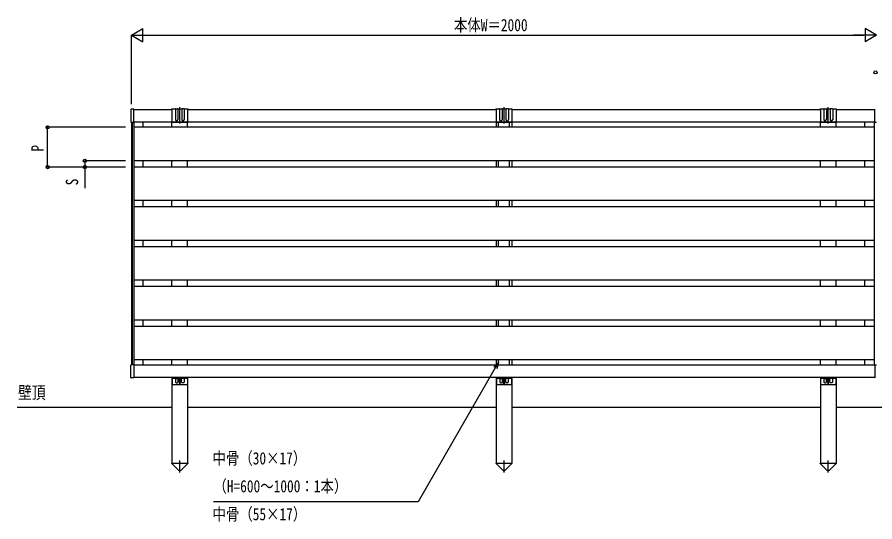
# Model space of a CAD drawing. Units: millimetres, scale not verified. Extents: x -4205 to 4205, y -2970 to 2970.
# Drawn here: x -1673 to 630, y -194 to 1163 of the extents above; entities that cross this region are included whole.
import ezdxf
from ezdxf.enums import TextEntityAlignment as Align

# ---------------------------------------------------------------- set-up
doc = ezdxf.new("R2010")
doc.units = ezdxf.units.MM
doc.header["$LTSCALE"] = 16
for name, color, linetype in [('0-2_USER1', 3, 'Continuous'), ('0-4_YKK_A1', 4, 'Continuous'), ('0-5_YKK_D', 6, 'Continuous')]:
    doc.layers.add(name, color=color, linetype=linetype)
doc.styles.add('ＭＳ ゴシック', font='')
doc.styles.get('ＭＳ ゴシック').set_extended_font_data('MS Gothic')

msp = doc.modelspace()

# ---------------------------------------------------------------- linework, layer by layer
at = {"layer": '0-4_YKK_A1'}
for p, q in [((-1367.48, 913.99), (-1367.48, 881.35)), ((-1359.8, 915.4), (-1366.54, 914.99)), ((-1359.48, 914.22), (-1256.98, 914.22)), ((-1247.98, 915.72), (-1256.98, 915.72)), ((-1256.98, 915.72), (-1256.98, 882.71)), ((-1247.98, 915.72), (-1247.98, 887.71)), ((-1246.98, 916.72), (-1241.98, 916.72)), ((-1230.98, 915.72), (-1240.98, 915.72)), ((-1240.98, 915.72), (-1240.98, 887.71)), ((-1235.98, 876.64), (-1235.98, 920.42)), ((-1230.98, 915.72), (-1230.98, 887.71)), ((-1224.98, 916.72), (-1229.98, 916.72)), ((-1214.98, 915.72), (-1223.98, 915.72)), ((-1223.98, 915.72), (-1223.98, 887.71)), ((-1214.98, 915.72), (-1214.98, 882.71)), ((-1214.98, 914.22), (-386.48, 914.22)), ((-377.48, 915.72), (-386.48, 915.72)), ((-386.48, 915.72), (-386.48, 882.71)), ((-377.48, 915.72), (-377.48, 887.71)), ((-376.48, 916.72), (-371.48, 916.72)), ((-360.48, 915.72), (-370.48, 915.72)), ((-370.48, 915.72), (-370.48, 887.71)), ((-365.48, 876.64), (-365.48, 920.42)), ((-360.48, 915.72), (-360.48, 887.71)), ((-354.48, 916.72), (-359.48, 916.72)), ((-344.48, 915.72), (-353.48, 915.72)), ((-353.48, 915.72), (-353.48, 887.71)), ((-344.48, 915.72), (-344.48, 882.71)), ((-344.48, 914.22), (484.02, 914.22)), ((493.02, 915.72), (484.02, 915.72)), ((484.02, 915.72), (484.02, 882.71)), ((493.02, 915.72), (493.02, 887.71)), ((494.02, 916.72), (499.02, 916.72)), ((510.02, 915.72), (500.02, 915.72)), ((500.02, 915.72), (500.02, 887.71)), ((505.02, 876.64), (505.02, 920.42)), ((510.02, 915.72), (510.02, 887.71)), ((516.02, 916.72), (511.02, 916.72)), ((526.02, 915.72), (517.02, 915.72)), ((517.02, 915.72), (517.02, 887.71)), ((526.02, 915.72), (526.02, 882.71)), ((526.02, 914.22), (630.02, 914.22)), ((630.02, 914.16), (630.02, 914.95)), ((630.02, 880.92), (630.02, 914.16)), ((-1359.8, 879.94), (-1366.54, 880.35)), ((-1365.98, 879.72), (-1358.98, 879.72)), ((-1365.98, 879.72), (-1365.98, 228.72)), ((-1363.98, 879.72), (-1363.98, 228.72)), ((630.02, 880.22), (-1359.48, 880.22)), ((-1333.98, 866.72), (-1333.98, 880.22)), ((-1256.98, 866.72), (-1256.98, 880.22)), ((-1254.98, 880.71), (-1236.69, 880.71)), ((-1235.27, 880.71), (-1216.98, 880.71)), ((-1214.98, 866.72), (-1214.98, 880.22)), ((-386.48, 880.22), (-386.48, 866.72)), ((-384.48, 880.71), (-366.19, 880.71)), ((-380.48, 866.72), (-380.48, 880.22)), ((-364.77, 880.71), (-346.48, 880.71)), ((-350.48, 866.72), (-350.48, 880.22)), ((-344.48, 880.22), (-344.48, 866.72)), ((484.02, 866.72), (484.02, 880.22)), ((486.02, 880.71), (504.31, 880.71)), ((505.73, 880.71), (524.02, 880.71)), ((526.02, 866.72), (526.02, 880.22)), ((603.02, 866.72), (603.02, 880.22)), ((635.02, 879.72), (628.02, 879.72)), ((630.02, 880.12), (630.02, 880.92)), ((628.02, 866.72), (-1358.98, 866.72)), ((-1358.98, 866.72), (-1358.98, 776.72)), ((628.02, 776.72), (-1358.98, 776.72)), ((-1333.98, 759.72), (-1333.98, 776.72)), ((-1256.98, 759.72), (-1256.98, 776.72)), ((-1214.98, 759.72), (-1214.98, 776.72)), ((-386.48, 776.72), (-386.48, 759.72)), ((-380.48, 759.72), (-380.48, 776.72)), ((-350.48, 759.72), (-350.48, 776.72)), ((-344.48, 776.72), (-344.48, 759.72)), ((484.02, 759.72), (484.02, 776.72)), ((526.02, 759.72), (526.02, 776.72)), ((603.02, 759.72), (603.02, 776.72)), ((628.02, 759.72), (-1358.98, 759.72)), ((-1358.98, 759.72), (-1358.98, 669.72)), ((628.02, 669.72), (-1358.98, 669.72)), ((-1333.98, 652.72), (-1333.98, 669.72)), ((-1256.98, 652.72), (-1256.98, 669.72)), ((-1214.98, 652.72), (-1214.98, 669.72)), ((-386.48, 669.72), (-386.48, 652.72)), ((-380.48, 652.72), (-380.48, 669.72)), ((-350.48, 652.72), (-350.48, 669.72)), ((-344.48, 669.72), (-344.48, 652.72)), ((484.02, 652.72), (484.02, 669.72)), ((526.02, 652.72), (526.02, 669.72)), ((603.02, 652.72), (603.02, 669.72)), ((628.02, 652.72), (-1358.98, 652.72)), ((628.02, 562.72), (-1358.98, 562.72)), ((-1333.98, 545.72), (-1333.98, 562.72)), ((-1256.98, 545.72), (-1256.98, 562.72)), ((-1214.98, 545.72), (-1214.98, 562.72)), ((-386.48, 562.72), (-386.48, 545.72)), ((-380.48, 545.72), (-380.48, 562.72)), ((-350.48, 545.72), (-350.48, 562.72)), ((-344.48, 562.72), (-344.48, 545.72)), ((484.02, 545.72), (484.02, 562.72)), ((526.02, 545.72), (526.02, 562.72)), ((603.02, 545.72), (603.02, 562.72)), ((628.02, 545.72), (-1358.98, 545.72)), ((628.02, 455.72), (-1358.98, 455.72)), ((628.02, 438.72), (-1358.98, 438.72)), ((-1333.98, 438.72), (-1333.98, 455.72)), ((-1256.98, 438.72), (-1256.98, 455.72)), ((-1214.98, 438.72), (-1214.98, 455.72)), ((-386.48, 455.72), (-386.48, 438.72)), ((-380.48, 438.72), (-380.48, 455.72)), ((-350.48, 438.72), (-350.48, 455.72)), ((-344.48, 455.72), (-344.48, 438.72)), ((484.02, 438.72), (484.02, 455.72)), ((526.02, 438.72), (526.02, 455.72)), ((603.02, 438.72), (603.02, 455.72)), ((628.02, 348.72), (-1358.98, 348.72)), ((-1333.98, 331.72), (-1333.98, 348.72)), ((-1256.98, 331.72), (-1256.98, 348.72)), ((-1214.98, 331.72), (-1214.98, 348.72)), ((-386.48, 348.72), (-386.48, 331.72)), ((-380.48, 331.72), (-380.48, 348.72)), ((-350.48, 331.72), (-350.48, 348.72)), ((-344.48, 348.72), (-344.48, 331.72)), ((484.02, 331.72), (484.02, 348.72)), ((526.02, 331.72), (526.02, 348.72)), ((603.02, 331.72), (603.02, 348.72)), ((628.02, 331.72), (-1358.98, 331.72)), ((628.02, 241.72), (-1358.98, 241.72)), ((-1333.98, 228.22), (-1333.98, 241.72)), ((-1256.98, 228.22), (-1256.98, 241.72)), ((-1214.98, 228.22), (-1214.98, 241.72)), ((-386.48, 241.72), (-386.48, 228.22)), ((-380.48, 228.22), (-380.48, 241.72)), ((-350.48, 228.22), (-350.48, 241.72)), ((-344.48, 241.72), (-344.48, 228.22)), ((484.02, 228.22), (484.02, 241.72)), ((526.02, 228.22), (526.02, 241.72)), ((603.02, 228.22), (603.02, 241.72)), ((-1367.48, 194.45), (-1367.48, 227.09)), ((-1359.8, 228.5), (-1366.54, 228.09)), ((-1359.48, 228.22), (630.02, 228.22)), ((630.02, 228.32), (630.02, 227.52)), ((630.02, 227.52), (630.02, 194.28)), ((-1359.8, 193.04), (-1366.54, 193.45)), ((630.02, 194.22), (-1359.48, 194.22)), ((-1256.98, 194.22), (-1256.98, -35.78)), ((-1256.48, 194.22), (-1256.48, 188.18)), ((-1256.48, 192.72), (-1247.48, 192.72)), ((-1256.48, 187.26), (-1256.48, 177.22)), ((-1247.48, 194.22), (-1247.48, 182.22)), ((-1246.48, 191.72), (-1241.48, 191.72)), ((-1240.53, 186.22), (-1231.43, 186.22)), ((-1240.48, 182.22), (-1240.48, 194.22)), ((-1240.48, 192.72), (-1231.48, 192.72)), ((-1238.06, 186.57), (-1238.06, 185.87)), ((-1238.06, 186.57), (-1236.83, 186.57)), ((-1238.06, 185.87), (-1236.83, 185.87)), ((-1236.33, 188.3), (-1235.63, 188.3)), ((-1236.33, 188.3), (-1236.33, 187.07)), ((-1236.33, 185.37), (-1236.33, 184.15)), ((-1235.98, 181.67), (-1235.98, 190.77)), ((-1235.63, 188.3), (-1235.63, 187.07)), ((-1235.63, 185.37), (-1235.63, 184.15)), ((-1235.13, 186.57), (-1233.91, 186.57)), ((-1235.13, 185.87), (-1233.91, 185.87)), ((-1233.91, 186.57), (-1233.91, 185.87)), ((-1231.48, 182.22), (-1231.48, 194.22)), ((-1225.48, 191.72), (-1230.48, 191.72)), ((-1224.48, 194.22), (-1224.48, 182.22)), ((-1224.48, 192.72), (-1215.48, 192.72)), ((-1215.48, 194.22), (-1215.48, 188.18)), ((-1215.48, 187.26), (-1215.48, 177.22)), ((-1214.98, 194.22), (-1214.98, -35.78)), ((-386.48, 194.22), (-386.48, -35.78)), ((-385.98, 194.22), (-385.98, 188.18)), ((-385.98, 192.72), (-376.98, 192.72)), ((-385.98, 187.26), (-385.98, 177.22)), ((-376.98, 194.22), (-376.98, 182.22)), ((-375.98, 191.72), (-370.98, 191.72)), ((-370.03, 186.22), (-360.93, 186.22)), ((-369.98, 182.22), (-369.98, 194.22)), ((-369.98, 192.72), (-360.98, 192.72)), ((-367.56, 186.57), (-367.56, 185.87)), ((-367.56, 186.57), (-366.33, 186.57)), ((-367.56, 185.87), (-366.33, 185.87)), ((-365.83, 188.3), (-365.13, 188.3)), ((-365.83, 188.3), (-365.83, 187.07)), ((-365.83, 185.37), (-365.83, 184.15)), ((-365.48, 181.67), (-365.48, 190.77)), ((-365.13, 188.3), (-365.13, 187.07)), ((-365.13, 185.37), (-365.13, 184.15)), ((-364.63, 186.57), (-363.41, 186.57)), ((-364.63, 185.87), (-363.41, 185.87)), ((-363.41, 186.57), (-363.41, 185.87)), ((-360.98, 182.22), (-360.98, 194.22)), ((-354.98, 191.72), (-359.98, 191.72)), ((-353.98, 194.22), (-353.98, 182.22)), ((-353.98, 192.72), (-344.98, 192.72)), ((-344.98, 194.22), (-344.98, 188.18)), ((-344.98, 187.26), (-344.98, 177.22)), ((-344.48, 194.22), (-344.48, -35.78)), ((484.02, 194.22), (484.02, -35.78)), ((484.52, 194.22), (484.52, 188.18)), ((484.52, 192.72), (493.52, 192.72)), ((484.52, 187.26), (484.52, 177.22)), ((493.52, 194.22), (493.52, 182.22)), ((494.52, 191.72), (499.52, 191.72)), ((500.47, 186.22), (509.57, 186.22)), ((500.52, 182.22), (500.52, 194.22)), ((500.52, 192.72), (509.52, 192.72)), ((502.94, 186.57), (502.94, 185.87)), ((502.94, 186.57), (504.17, 186.57)), ((502.94, 185.87), (504.17, 185.87)), ((504.67, 188.3), (505.37, 188.3)), ((504.67, 188.3), (504.67, 187.07)), ((504.67, 185.37), (504.67, 184.15)), ((505.02, 181.67), (505.02, 190.77)), ((505.37, 188.3), (505.37, 187.07)), ((505.37, 185.37), (505.37, 184.15)), ((505.87, 186.57), (507.09, 186.57)), ((505.87, 185.87), (507.09, 185.87)), ((507.09, 186.57), (507.09, 185.87)), ((509.52, 182.22), (509.52, 194.22)), ((515.52, 191.72), (510.52, 191.72)), ((516.52, 194.22), (516.52, 182.22)), ((516.52, 192.72), (525.52, 192.72)), ((525.52, 194.22), (525.52, 188.18)), ((525.52, 187.26), (525.52, 177.22)), ((526.02, 194.22), (526.02, -35.78)), ((630.02, 194.28), (630.02, 193.49)), ((-1254.48, 175.22), (-1217.48, 175.22)), ((-1245.48, 180.22), (-1242.48, 180.22)), ((-1236.33, 184.15), (-1235.63, 184.15)), ((-1226.48, 180.22), (-1229.48, 180.22)), ((-383.98, 175.22), (-346.98, 175.22)), ((-374.98, 180.22), (-371.98, 180.22)), ((-365.83, 184.15), (-365.13, 184.15)), ((-355.98, 180.22), (-358.98, 180.22)), ((486.52, 175.22), (523.52, 175.22)), ((495.52, 180.22), (498.52, 180.22)), ((504.67, 184.15), (505.37, 184.15)), ((514.52, 180.22), (511.52, 180.22)), ((-1256.98, 113.73), (-1672.7, 113.73)), ((-1256.98, 113.73), (-1672.7, 113.73)), ((-386.48, 113.73), (-1214.98, 113.73)), ((484.02, 113.73), (-344.48, 113.73)), ((526.02, 114.22), (1484.02, 114.22)), ((-1257.18, -36.78), (-1257.18, -35.78)), ((-1257.18, -35.78), (-1214.78, -35.78)), ((-1257.18, -36.78), (-1239.5, -54.33)), ((-1235.98, -61.29), (-1235.98, -28.81)), ((-1214.78, -36.78), (-1232.46, -54.33)), ((-1214.78, -35.78), (-1214.78, -36.78)), ((-386.68, -36.78), (-386.68, -35.78)), ((-386.68, -35.78), (-344.28, -35.78)), ((-386.68, -36.78), (-369, -54.33)), ((-365.48, -61.29), (-365.48, -28.81)), ((-344.28, -36.78), (-361.96, -54.33)), ((-344.28, -35.78), (-344.28, -36.78)), ((483.82, -36.78), (483.82, -35.78)), ((483.82, -35.78), (526.22, -35.78)), ((483.82, -36.78), (501.5, -54.33)), ((505.02, -61.29), (505.02, -28.81)), ((526.22, -36.78), (508.54, -54.33)), ((526.22, -35.78), (526.22, -36.78))]:
    msp.add_line(p, q, dxfattribs=at)
for points in [[(-1359.48, 880.24), (-1359.48, 880.92), (-1359.48, 914.42), (-1359.48, 915.1)], [(-1358.98, 879.72), (-1358.98, 228.72), (-1365.98, 228.72)], [(628.02, 879.72), (628.02, 228.72), (635.02, 228.72)], [(-1359.48, 228.2), (-1359.48, 227.52), (-1359.48, 194.02), (-1359.48, 193.34)]]:
    msp.add_lwpolyline(points, dxfattribs=at)
for centre, radius in [((-1235.98, 186.22), 4.25), ((-365.48, 186.22), 4.25), ((505.02, 186.22), 4.25), ((-1235.98, 179.22), 1.65), ((-365.48, 179.22), 1.65), ((505.02, 179.22), 1.65)]:
    msp.add_circle(centre, radius, dxfattribs=at)
for centre, radius, start, end in [((-1366.48, 913.99), 1, 93.5, 180), ((-1359.78, 915.1), 0.3, 0, 93.5), ((-1256.98, 913.72), 2, 90, 165.52249), ((-1246.98, 915.72), 1, 90, 180), ((-1241.98, 915.72), 1, 0, 90), ((-1229.98, 915.72), 1, 90, 180), ((-1224.98, 915.72), 1, 0, 90), ((-1214.98, 913.72), 2, 14.47751, 90), ((-386.48, 913.72), 2, 90, 165.52249), ((-376.48, 915.72), 1, 90, 180), ((-371.48, 915.72), 1, 0, 90), ((-359.48, 915.72), 1, 90, 180), ((-354.48, 915.72), 1, 0, 90), ((-344.48, 913.72), 2, 14.47751, 90), ((484.02, 913.72), 2, 90, 165.52249), ((494.02, 915.72), 1, 90, 180), ((499.02, 915.72), 1, 0, 90), ((511.02, 915.72), 1, 90, 180), ((516.02, 915.72), 1, 0, 90), ((526.02, 913.72), 2, 14.47751, 90), ((630.22, 914.95), 0.2, 93.5, 180), ((-1366.48, 881.35), 1, 180, 266.5), ((-1359.78, 880.24), 0.3, 266.5, 0), ((-1254.98, 882.71), 2, 180, 270), ((-1244.48, 887.71), 3.5, 180, 0), ((-1235.98, 880.01), 1, 44.427, 135.573), ((-1227.48, 887.71), 3.5, 180, 0), ((-1216.98, 882.71), 2, 270, 0), ((-384.48, 882.71), 2, 180, 270), ((-373.98, 887.71), 3.5, 180, 0), ((-365.48, 880.01), 1, 44.427, 135.573), ((-356.98, 887.71), 3.5, 180, 0), ((-346.48, 882.71), 2, 270, 0), ((486.02, 882.71), 2, 180, 270), ((496.52, 887.71), 3.5, 180, 0), ((505.02, 880.01), 1, 44.427, 135.573), ((513.52, 887.71), 3.5, 180, 0), ((524.02, 882.71), 2, 270, 0), ((630.22, 880.12), 0.202, 179.93968, 269.38321), ((-1366.48, 227.09), 1, 93.5, 180), ((-1359.78, 228.2), 0.3, 0, 93.5), ((630.22, 228.32), 0.202, 90.61679, 180.06032), ((-1366.48, 194.45), 1, 180, 266.5), ((-1359.78, 193.34), 0.3, 266.5, 0), ((-1256.68, 187.72), 0.5, 293.57818, 66.42182), ((-1246.48, 192.72), 1, 180, 270), ((-1241.48, 192.72), 1, 270, 0), ((-1236.83, 187.07), 0.5, 270, 0), ((-1236.83, 185.37), 0.5, 0, 90), ((-1235.13, 187.07), 0.5, 180, 270), ((-1235.13, 185.37), 0.5, 90, 180), ((-1230.48, 192.72), 1, 180, 270), ((-1225.48, 192.72), 1, 270, 0), ((-1215.28, 187.72), 0.5, 113.57818, 246.42182), ((-386.18, 187.72), 0.5, 293.57818, 66.42182), ((-375.98, 192.72), 1, 180, 270), ((-370.98, 192.72), 1, 270, 0), ((-366.33, 187.07), 0.5, 270, 0), ((-366.33, 185.37), 0.5, 0, 90), ((-364.63, 187.07), 0.5, 180, 270), ((-364.63, 185.37), 0.5, 90, 180), ((-359.98, 192.72), 1, 180, 270), ((-354.98, 192.72), 1, 270, 0), ((-344.78, 187.72), 0.5, 113.57818, 246.42182), ((484.32, 187.72), 0.5, 293.57818, 66.42182), ((494.52, 192.72), 1, 180, 270), ((499.52, 192.72), 1, 270, 0), ((504.17, 187.07), 0.5, 270, 0), ((504.17, 185.37), 0.5, 0, 90), ((505.87, 187.07), 0.5, 180, 270), ((505.87, 185.37), 0.5, 90, 180), ((510.52, 192.72), 1, 180, 270), ((515.52, 192.72), 1, 270, 0), ((525.72, 187.72), 0.5, 113.57818, 246.42182), ((630.22, 193.49), 0.2, 180, 266.5), ((-1254.48, 177.22), 2, 180, 270), ((-1245.48, 182.22), 2, 180, 270), ((-1242.48, 182.22), 2, 270, 0), ((-1229.48, 182.22), 2, 180, 270), ((-1226.48, 182.22), 2, 270, 0), ((-1217.48, 177.22), 2, 270, 0), ((-383.98, 177.22), 2, 180, 270), ((-374.98, 182.22), 2, 180, 270), ((-371.98, 182.22), 2, 270, 0), ((-358.98, 182.22), 2, 180, 270), ((-355.98, 182.22), 2, 270, 0), ((-346.98, 177.22), 2, 270, 0), ((486.52, 177.22), 2, 180, 270), ((495.52, 182.22), 2, 180, 270), ((498.52, 182.22), 2, 270, 0), ((511.52, 182.22), 2, 180, 270), ((514.52, 182.22), 2, 270, 0), ((523.52, 177.22), 2, 270, 0), ((-1235.98, -50.78), 5, 225.20979, 314.79021), ((-365.48, -50.78), 5, 225.20979, 314.79021), ((505.02, -50.78), 5, 225.20979, 314.79021)]:
    msp.add_arc(centre, radius, start, end, dxfattribs=at)
at = {"layer": '0-5_YKK_D'}
for p, q in [((-1365.48, 1114.22), (-1335.17, 1131.72)), ((-1335.17, 1096.72), (-1335.17, 1131.72)), ((634.52, 1114.22), (604.21, 1131.72)), ((604.21, 1131.72), (604.21, 1096.72)), ((-1365.48, 929.22), (-1365.48, 1115.22)), ((-1365.48, 1114.22), (-1335.17, 1096.72)), ((-1365.48, 1114.22), (-1304.86, 1114.22)), ((-1330.48, 1114.22), (599.52, 1114.22)), ((634.52, 1114.22), (573.9, 1114.22)), ((634.52, 1114.22), (604.21, 1096.72)), ((-1381.98, 866.72), (-1591.98, 866.72)), ((-1590.98, 759.72), (-1590.98, 866.72)), ((-1381.98, 776.72), (-1491.98, 776.72)), ((-1381.98, 759.72), (-1591.98, 759.72)), ((-1381.98, 759.72), (-1491.98, 759.72))]:
    msp.add_line(p, q, dxfattribs=at)
for points in [[(-1490.98, 776.72), (-1490.98, 759.72), (-1490.98, 702.72)], [(-380.48, 234.97), (-388.96, 220.23), (-595.78, -139.41), (-1145.78, -139.41)], [(-392.9, 222.5), (-380.48, 234.97), (-385.01, 217.96)]]:
    msp.add_lwpolyline(points, dxfattribs=at)
for centre in [(632.02, 1014.22), (-1590.98, 866.72), (-1590.98, 759.72), (-1490.98, 776.72), (-1490.98, 759.72)]:
    msp.add_circle(centre, 4.25, dxfattribs=at)

# ---------------------------------------------------------------- texts
at = {"layer": '0-2_USER1', "style": 'ＭＳ ゴシック', "width": 0.8}
msp.add_text('壁頂', height=33.99, dxfattribs=at).set_placement((-1670.43, 126.57), align=Align.BOTTOM_LEFT)
at = {"layer": '0-5_YKK_D', "style": 'ＭＳ ゴシック', "width": 0.8}
for s, p in [('本体W＝2000', (-499.88, 1115.02)), ('中骨（30×17）', (-1148.18, -49.11)), ('（H=600～1000：1本）', (-1145.78, -124.11)), ('中骨（55×17）', (-1148.18, -199.11))]:
    msp.add_text(s, height=32.99, dxfattribs=at).set_placement(p, align=Align.BOTTOM_LEFT)
for s, p in [('P', (-1591.98, 801.22)), ('S', (-1498.98, 710.72))]:
    msp.add_text(s, height=32.99, rotation=90, dxfattribs=at).set_placement(p, align=Align.BOTTOM_LEFT)

doc.saveas('drawing.dxf')
